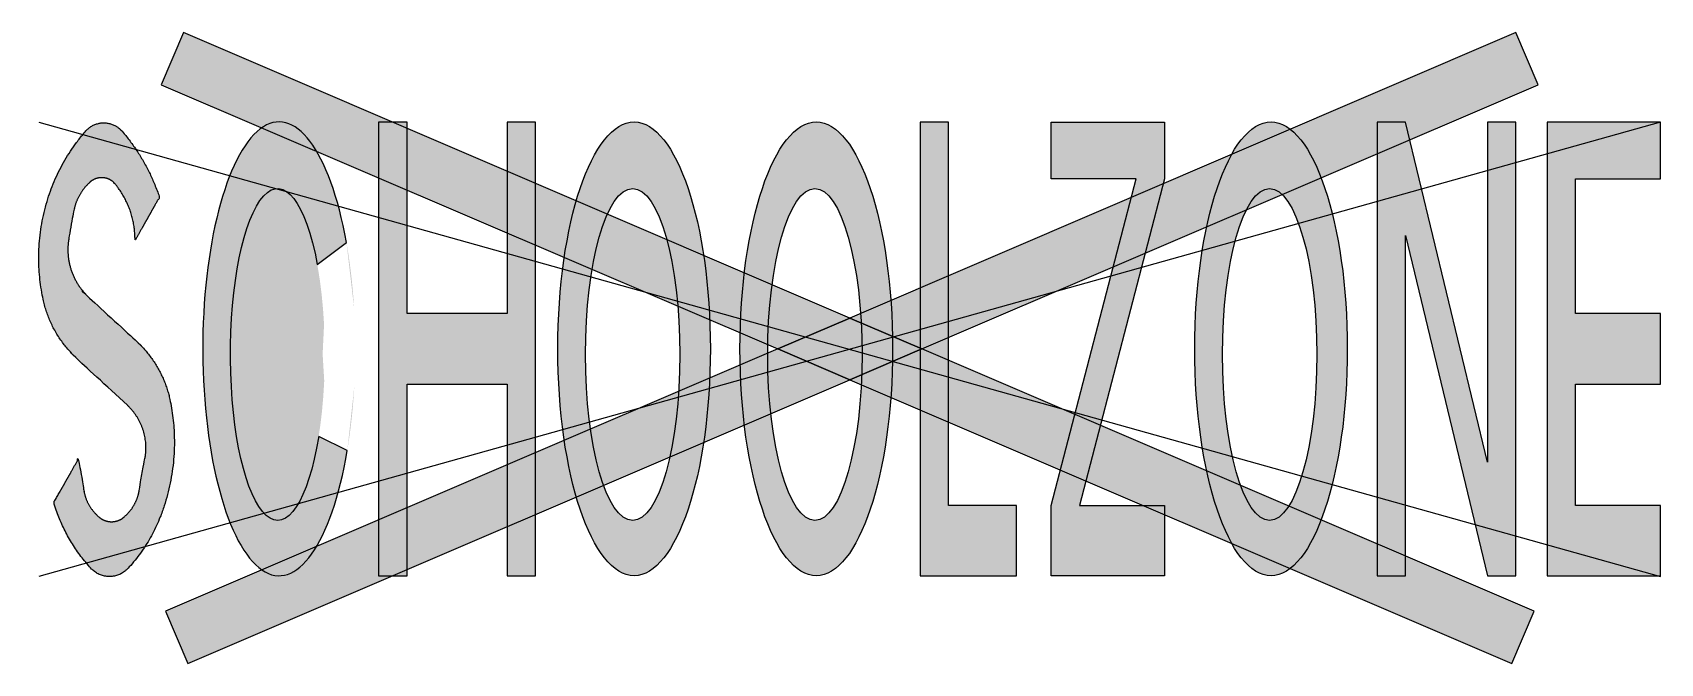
# Model space of a CAD drawing. Header units: metres. Extents: x -1.44 to 1.43, y -0.15 to 0.96.
import ezdxf

# ---------------------------------------------------------------- set-up
doc = ezdxf.new("R2010")
doc.units = ezdxf.units.M

msp = doc.modelspace()

# ---------------------------------------------------------------- hatches: boundary and pattern name
h = msp.add_hatch(color=256)
h.dxf.hatch_style = 1
h.paths.add_polyline_path([(0, 0.4559), (-1.1752, 0.9593), (-1.2146, 0.8673), (-0.127, 0.4015)])
h.paths.add_polyline_path([(0, 0.3471), (-0.127, 0.4015), (-1.2073, -0.0612), (-1.1679, -0.1531)])
h.paths.add_polyline_path([(0.127, 0.4015), (0, 0.4559), (-0.127, 0.4015), (0, 0.3471)])
h.paths.add_polyline_path([(0.127, 0.4015), (0, 0.3471), (1.1679, -0.1531), (1.2073, -0.0612)])
h.paths.add_polyline_path([(1.2146, 0.8673), (1.1752, 0.9593), (0, 0.4559), (0.127, 0.4015)])
h = msp.add_hatch(color=256)
h.dxf.hatch_style = 1
edge = h.paths.add_edge_path()
edge.add_spline(control_points=[(-1.2742, 0.302), (-1.2322, 0.2624), (-1.2436, 0.207), (-1.2492, 0.1799), (-1.2533, 0.1526), (-1.2577, 0.1235), (-1.281, 0.1043), (-1.3022, 0.0868), (-1.3235, 0.1043), (-1.3468, 0.1235), (-1.3512, 0.1526), (-1.3553, 0.1799), (-1.3609, 0.207), (-1.3824, 0.1689), (-1.4039, 0.1308), (-1.3946, 0.0981), (-1.3778, 0.0685), (-1.361, 0.0388), (-1.3376, 0.0136), (-1.3248, 0), (-1.3058, 0), (-1.2868, 0), (-1.2741, 0.0136), (-1.237, 0.0534), (-1.2171, 0.1034), (-1.177, 0.2042), (-1.1988, 0.3102), (-1.2118, 0.3735), (-1.2609, 0.4175), (-1.302, 0.4544), (-1.3423, 0.4921), (-1.3866, 0.5336), (-1.3781, 0.5925), (-1.3742, 0.6198), (-1.3684, 0.6469), (-1.3624, 0.6751), (-1.3408, 0.6951), (-1.3195, 0.7148), (-1.2983, 0.6951), (-1.2598, 0.6505), (-1.2609, 0.5925), (-1.2394, 0.6306), (-1.2179, 0.6687), (-1.2389, 0.7337), (-1.2842, 0.7858), (-1.2966, 0.8001), (-1.3159, 0.8001), (-1.3352, 0.8001), (-1.3476, 0.7858), (-1.3946, 0.7318), (-1.4152, 0.6641), (-1.4416, 0.5777), (-1.423, 0.4893), (-1.4097, 0.4261), (-1.3609, 0.382), (-1.3171, 0.3424), (-1.2742, 0.302)], knot_values=[0, 0, 0, 0.991898, 0.991898, 1.041552, 1.041552, 1.760039, 1.760039, 3.173707, 3.173707, 3.892194, 3.892194, 3.941848, 3.941848, 4.941848, 4.941848, 5.174692, 5.174692, 5.407536, 5.407536, 6.245954, 6.245954, 7.084372, 7.084372, 7.450561, 7.450561, 8.01258, 8.01258, 8.638264, 8.638264, 8.660032, 8.660032, 9.59712, 9.59712, 9.66304, 9.66304, 10.265954, 10.265954, 11.795195, 11.795195, 12.506675, 12.506675, 13.506675, 13.506675, 13.90173, 13.90173, 14.775465, 14.775465, 15.6492, 15.6492, 16.060579, 16.060579, 16.546247, 16.546247, 17.163619, 17.163619, 17.184207, 17.184207, 17.184207], weights=[1, 0.879517, 1, 0.999692, 1, 0.936163, 1, 0.760422, 1, 0.936163, 1, 0.999692, 1, 1, 1, 0.993231, 1, 0.993231, 1, 0.913411, 1, 0.913411, 1, 0.983285, 1, 0.960776, 1, 0.951463, 1, 0.999941, 1, 0.892227, 1, 0.999457, 1, 0.954905, 1, 0.721645, 1, 0.937389, 1, 1, 1, 0.980555, 1, 0.906081, 1, 0.906081, 1, 0.97892, 1, 0.97066, 1, 0.952734, 1, 0.999947, 1], degree=2, periodic=0)
h = msp.add_hatch(color=256)
edge = h.paths.add_edge_path()
edge.add_ellipse((-1.0092, 0.3917), major_axis=(0, -0.2926), ratio=0.284488, start_angle=-237.1965, end_angle=60.4471, ccw=False)
edge.add_line((-0.9392, 0.5502), (-0.8878, 0.5892))
edge.add_ellipse((-1.0067, 0.4016), major_axis=(0, -0.4001), ratio=0.336382, start_angle=117.9697, end_angle=423.4256)
edge.add_line((-0.8863, 0.2226), (-0.9368, 0.2473))
at = {"extrusion": (0, 0, -1)}
for points in [[(0.5541, 0.0015), (0.5541, 0.8015), (0.6041, 0.8015), (0.6041, 0.464), (0.781, 0.464), (0.781, 0.8015), (0.831, 0.8015), (0.831, 0.0015), (0.781, 0.0015), (0.781, 0.339), (0.6041, 0.339), (0.6041, 0.0015)], [(-0.2941, 0.0015), (-0.2941, 0.1251), (-0.1744, 0.1251), (-0.1744, 0.8015), (-0.1244, 0.8015), (-0.1244, 0.7015), (-0.1244, 0.1251), (-0.1244, 0.0015)]]:
    msp.add_hatch(color=256, dxfattribs=at).paths.add_polyline_path(points)
h = msp.add_hatch(color=256)
edge = h.paths.add_edge_path()
edge.add_ellipse((-0.3804, 0.4016), major_axis=(0, 0.4001), ratio=0.336382, start_angle=0, end_angle=360)
edge = h.paths.add_edge_path(flags=16)
edge.add_ellipse((-0.3829, 0.3917), major_axis=(0, 0.2926), ratio=0.284488, start_angle=0, end_angle=360)
h = msp.add_hatch(color=256)
edge = h.paths.add_edge_path()
edge.add_ellipse((-0.059, 0.4016), major_axis=(0, 0.4001), ratio=0.336382, start_angle=0, end_angle=360)
edge = h.paths.add_edge_path(flags=16)
edge.add_ellipse((-0.0615, 0.3917), major_axis=(0, 0.2926), ratio=0.284488, start_angle=0, end_angle=360)
for points in [[(0.5552, 0.0015), (0.3552, 0.0015), (0.3552, 0.1251), (0.5052, 0.7015), (0.3552, 0.7015), (0.3552, 0.8015), (0.5552, 0.8015), (0.5552, 0.7015), (0.4052, 0.1251), (0.5552, 0.1251)], [(0.9302, 0.0015), (0.9302, 0.8015), (0.9802, 0.8015), (1.1248, 0.2015), (1.1248, 0.8015), (1.1748, 0.8015), (1.1748, 0.0015), (1.1248, 0.0015), (0.9802, 0.6015), (0.9802, 0.0015)], [(1.2302, 0.0015), (1.2302, 0.1251), (1.2302, 0.7015), (1.2302, 0.8015), (1.4302, 0.8015), (1.4302, 0.7015), (1.2802, 0.7015), (1.2802, 0.464), (1.4302, 0.464), (1.4302, 0.339), (1.2802, 0.339), (1.2802, 0.1251), (1.4302, 0.1251), (1.4302, 0.0015)]]:
    msp.add_hatch(color=256).paths.add_polyline_path(points)
h = msp.add_hatch(color=256)
edge = h.paths.add_edge_path()
edge.add_ellipse((0.7432, 0.4016), major_axis=(0, 0.4001), ratio=0.336382, start_angle=0, end_angle=360)
edge = h.paths.add_edge_path(flags=16)
edge.add_ellipse((0.7407, 0.3917), major_axis=(0, 0.2926), ratio=0.284488, start_angle=0, end_angle=360)

# ---------------------------------------------------------------- linework, layer by layer
for points in [[(0, 0.4559), (-1.1752, 0.9593), (-1.2146, 0.8673), (-0.127, 0.4015), (0, 0.4559)], [(1.2146, 0.8673), (1.1752, 0.9593), (0, 0.4559), (0.127, 0.4015), (1.2146, 0.8673)], [(0.127, 0.4015), (0, 0.4559), (-0.127, 0.4015), (0, 0.3471), (0.127, 0.4015)], [(0, 0.3471), (-0.127, 0.4015), (-1.2073, -0.0612), (-1.1679, -0.1531), (0, 0.3471)], [(0.127, 0.4015), (0, 0.3471), (1.1679, -0.1531), (1.2073, -0.0612), (0.127, 0.4015)]]:
    msp.add_lwpolyline(points, close=True)
at = {"flags": 128}
for points in [[(-1.4302, 0.8015), (1.4302, 0)], [(1.4302, 0.8015), (-1.4302, 0)]]:
    msp.add_lwpolyline(points, dxfattribs=at)
at = {"extrusion": (0, 0, -1)}
for points in [[(0.5541, 0.0015), (0.5541, 0.8015), (0.6041, 0.8015), (0.6041, 0.464), (0.781, 0.464), (0.781, 0.8015), (0.831, 0.8015), (0.831, 0.0015), (0.781, 0.0015), (0.781, 0.339), (0.6041, 0.339), (0.6041, 0.0015), (0.5541, 0.0015)], [(-0.2941, 0.0015), (-0.2941, 0.1251), (-0.1744, 0.1251), (-0.1744, 0.8015), (-0.1244, 0.8015), (-0.1244, 0.7015), (-0.1244, 0.1251), (-0.1244, 0.0015), (-0.2941, 0.0015)]]:
    msp.add_lwpolyline(points, close=True, dxfattribs=at)
at = {"flags": 128}
for points in [[(0.3552, 0.1251), (0.5052, 0.7015), (0.3552, 0.7015), (0.3552, 0.8015), (0.5552, 0.8015), (0.5552, 0.7015), (0.4052, 0.1251), (0.5552, 0.1251), (0.5552, 0.0015), (0.3552, 0.0015), (0.3552, 0.1251)], [(1.1248, 0.2015), (0.9802, 0.8015), (0.9302, 0.8015), (0.9302, 0.0015), (0.9802, 0.0015), (0.9802, 0.6015), (1.1248, 0.0015), (1.1748, 0.0015), (1.1748, 0.8015), (1.1248, 0.8015), (1.1248, 0.2015)], [(1.2802, 0.464), (1.2802, 0.7015), (1.4302, 0.7015), (1.4302, 0.8015), (1.2302, 0.8015), (1.2302, 0.7015), (1.2302, 0.1251), (1.2302, 0.0015), (1.4302, 0.0015), (1.4302, 0.1251), (1.2802, 0.1251), (1.2802, 0.339), (1.4302, 0.339), (1.4302, 0.464), (1.2802, 0.464)]]:
    msp.add_lwpolyline(points, close=True, dxfattribs=at)
for points in [[(-0.9392, 0.5502), (-0.8878, 0.5892)], [(-0.8863, 0.2226), (-0.9368, 0.2473)]]:
    msp.add_lwpolyline(points)
msp.add_ellipse((-1.0067, 0.4016), major_axis=(0, -0.4001), ratio=0.336382, start_param=2.05896, end_param=7.39017)
for centre, major_axis, ratio in [((-0.3804, 0.4016), (0, 0.4001), 0.336382), ((-0.059, 0.4016), (0, 0.4001), 0.336382), ((0.7432, 0.4016), (0, 0.4001), 0.336382), ((-0.3829, 0.3917), (0, 0.2926), 0.284488), ((-0.0615, 0.3917), (0, 0.2926), 0.284488), ((0.7407, 0.3917), (0, 0.2926), 0.284488)]:
    msp.add_ellipse(centre, major_axis=major_axis, ratio=ratio)
at = {"extrusion": (0, 0, -1)}
msp.add_ellipse((-1.0092, 0.3917), major_axis=(0, -0.2926), ratio=0.284488, start_param=5.228185, end_param=10.423045, dxfattribs=at)
msp.add_rational_spline([(-1.2742, 0.302), (-1.2322, 0.2624), (-1.2436, 0.207), (-1.2492, 0.1799), (-1.2533, 0.1526), (-1.2577, 0.1235), (-1.281, 0.1043), (-1.3022, 0.0868), (-1.3235, 0.1043), (-1.3468, 0.1235), (-1.3512, 0.1526), (-1.3553, 0.1799), (-1.3609, 0.207), (-1.3824, 0.1689), (-1.4039, 0.1308), (-1.3946, 0.0981), (-1.3778, 0.0685), (-1.361, 0.0388), (-1.3376, 0.0136), (-1.3248, 0), (-1.3058, 0), (-1.2868, 0), (-1.2741, 0.0136), (-1.237, 0.0534), (-1.2171, 0.1034), (-1.177, 0.2042), (-1.1988, 0.3102), (-1.2118, 0.3735), (-1.2609, 0.4175), (-1.302, 0.4544), (-1.3423, 0.4921), (-1.3866, 0.5336), (-1.3781, 0.5925), (-1.3742, 0.6198), (-1.3684, 0.6469), (-1.3624, 0.6751), (-1.3408, 0.6951), (-1.3195, 0.7148), (-1.2983, 0.6951), (-1.2598, 0.6505), (-1.2609, 0.5925), (-1.2394, 0.6306), (-1.2179, 0.6687), (-1.2389, 0.7337), (-1.2842, 0.7858), (-1.2966, 0.8001), (-1.3159, 0.8001), (-1.3352, 0.8001), (-1.3476, 0.7858), (-1.3946, 0.7318), (-1.4152, 0.6641), (-1.4416, 0.5777), (-1.423, 0.4893), (-1.4097, 0.4261), (-1.3609, 0.382), (-1.3171, 0.3424), (-1.2742, 0.302)], [1, 0.879517433157, 1, 0.999691832888, 1, 0.936162988303, 1, 0.760421895297, 1, 0.936162988303, 1, 0.999691832888, 1, 1, 1, 0.993230595469, 1, 0.993230595469, 1, 0.913411197441, 1, 0.913411197441, 1, 0.983284960216, 1, 0.960775934856, 1, 0.951462775601, 1, 0.999940769483, 1, 0.892226879881, 1, 0.999456859156, 1, 0.954904996616, 1, 0.7216449049, 1, 0.937389051535, 1, 1, 1, 0.980554824946, 1, 0.906081497998, 1, 0.906081497998, 1, 0.978920355399, 1, 0.970660409898, 1, 0.952733623639, 1, 0.999947016501, 1], degree=2, knots=[0, 0, 0, 0.991898, 0.991898, 1.041552, 1.041552, 1.760039, 1.760039, 3.173707, 3.173707, 3.892194, 3.892194, 3.941848, 3.941848, 4.941848, 4.941848, 5.174692, 5.174692, 5.407536, 5.407536, 6.245954, 6.245954, 7.084372, 7.084372, 7.450561, 7.450561, 8.01258, 8.01258, 8.638264, 8.638264, 8.660032, 8.660032, 9.59712, 9.59712, 9.66304, 9.66304, 10.265954, 10.265954, 11.795195, 11.795195, 12.506675, 12.506675, 13.506675, 13.506675, 13.90173, 13.90173, 14.775465, 14.775465, 15.6492, 15.6492, 16.060579, 16.060579, 16.546247, 16.546247, 17.163619, 17.163619, 17.184207, 17.184207, 17.184207])

doc.saveas('drawing.dxf')
